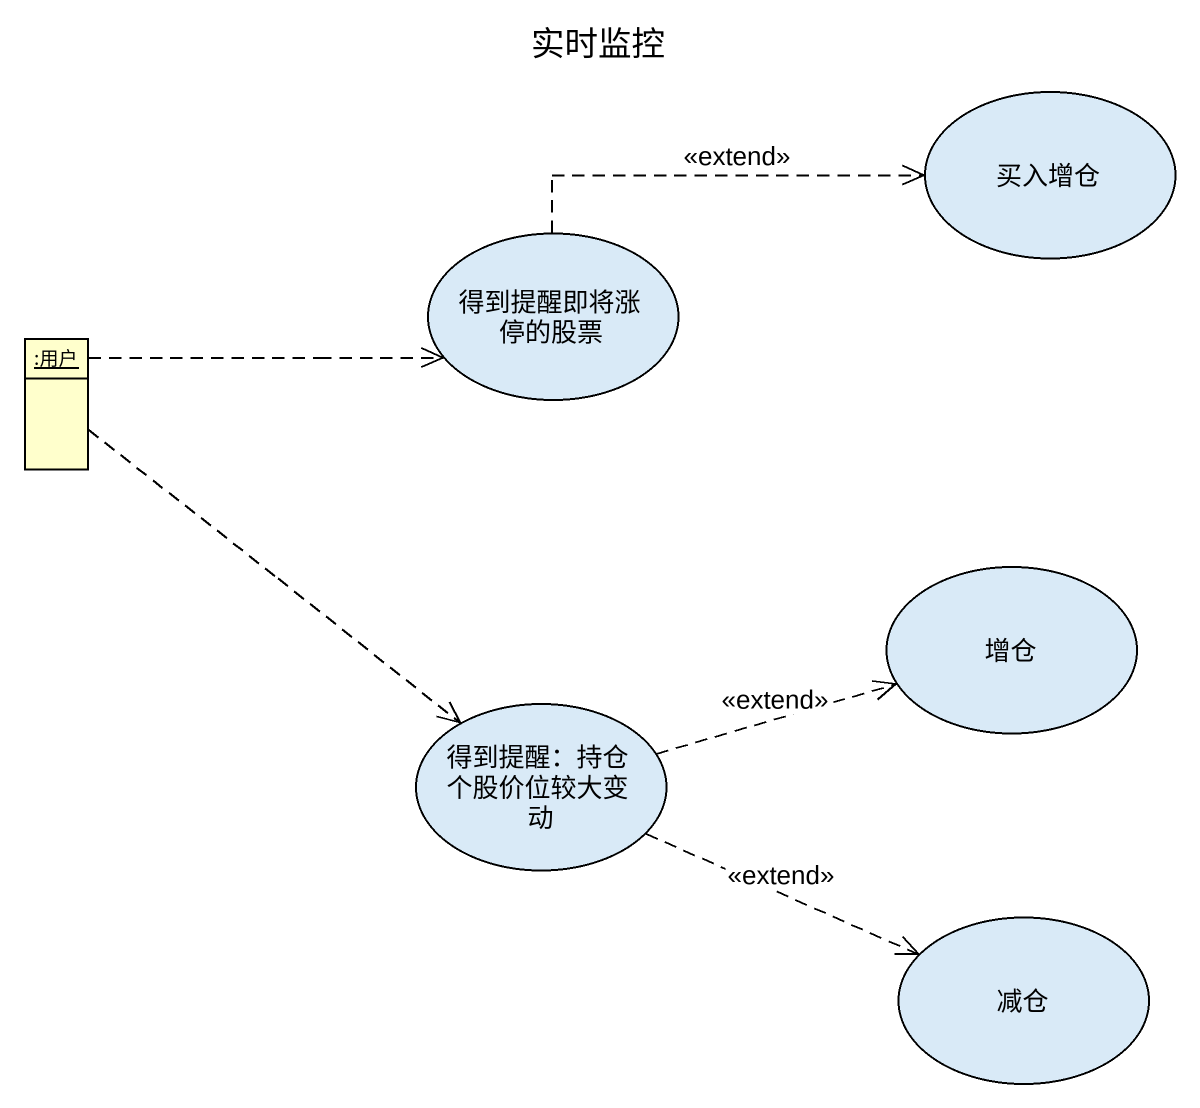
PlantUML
@startuml
title 实时监控
allowmixing
hide circle
hide empty members
usecase 买入增仓
usecase 得到提醒即将涨停的股票
object ":用户" as 用户
usecase 增仓
usecase "得到提醒：持仓个股价位较大变动" as 得到提醒_持仓个股价位较大变动
usecase 减仓
得到提醒即将涨停的股票 .right.> 买入增仓 : <<extend>>
用户 .right.> 得到提醒即将涨停的股票
用户 ..> 得到提醒_持仓个股价位较大变动
得到提醒_持仓个股价位较大变动 .right.> 增仓 : <<extend>>
得到提醒_持仓个股价位较大变动 .right.> 减仓 : <<extend>>
@enduml
